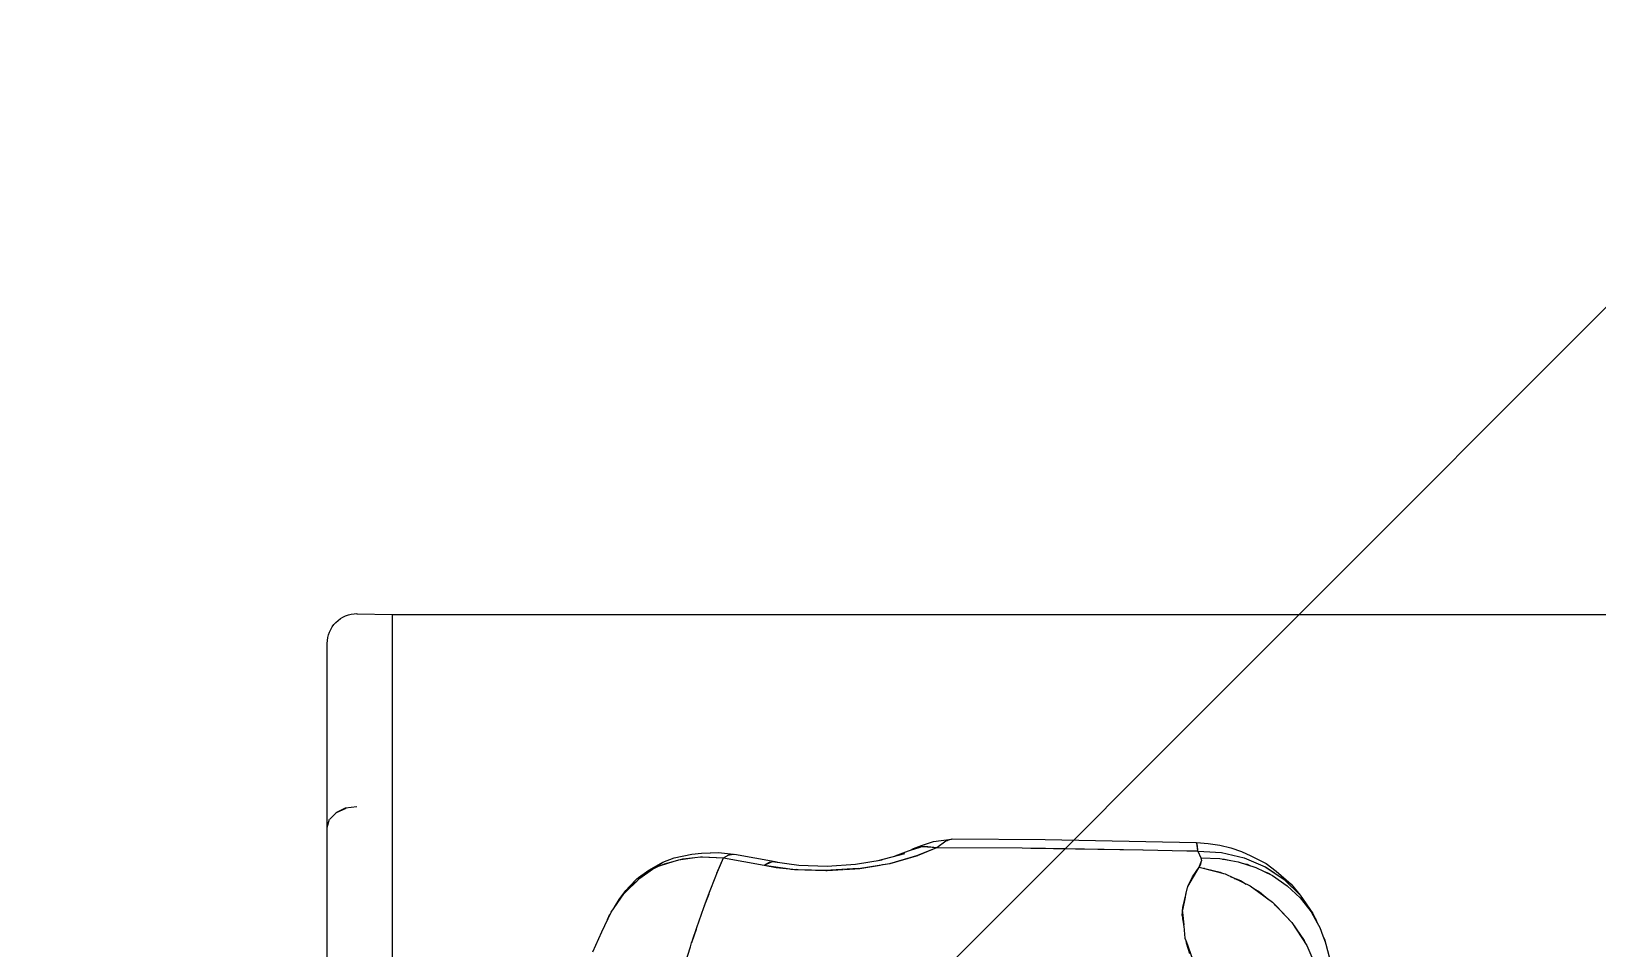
# Model space of a CAD drawing. Header units: millimetres. Extents: x 1084702 to 1166801, y 36632 to 124519.
# Drawn here: x 1102424.4 to 1102688, y 46054.4 to 46208.7 of the extents above; entities that cross this region are included whole.
import ezdxf

# ---------------------------------------------------------------- set-up
doc = ezdxf.new("R2010")
doc.units = ezdxf.units.MM
doc.header["$LTSCALE"] = 250
doc.layers.get('0').update_dxf_attribs({"color": 255})
doc.layers.add('%posline', color=240, linetype='Continuous')
doc.layers.add('%symbol', color=1, linetype='Continuous')
doc.styles.add('ROMANS', font='ROMANS.shx', dxfattribs={"height": 100})
doc.dimstyles.new('dott', dxfattribs={"dimscale": 100, "dimtxt": 150, "dimasz": 0.01, "dimexe": 0.5, "dimexo": 1, "dimgap": 1, "dimtad": 1, "dimdsep": 46, "dimtxsty": 'ROMANS', "dimcen": 1.5, "dimclrd": 1, "dimclre": 1, "dimclrt": 2, "dimazin": 2, "dimtfac": 1, "dimtmove": 2, "dimatfit": 3, "dimldrblk": 'DOT', "dimfxl": 1, "dimtvp": 100, "dimtolj": 1, "dimarcsym": 0})

# ---------------------------------------------------------------- blocks, each defined once
blk = doc.blocks.new('_Dot')
at = {"color": 0, "linetype": 'ByBlock', "lineweight": -2}
blk.add_line((-0.5, 0), (-1, 0), dxfattribs=at)
at = {"color": 0, "linetype": 'ByBlock', "const_width": 0.5}
blk.add_lwpolyline([(-0.25, 0, 1), (0.25, 0, 1)], format="xyb", close=True, dxfattribs=at)
blk = doc.blocks.new('GENERATOR-BORDE')
for p, q in [((-2367.21, -500.89), (-2367.21, -531.5)), ((-2356.21, -504.33), (-2356.21, -534.94)), ((-2356.21, -504.33), (-2356.21, -534.94)), ((-2307.4, -507.35), (-2306.11, -511.39)), ((-2202.34, -511.64), (-2200.58, -507.43)), ((-2199.13, -511.86), (-2198.33, -508.65)), ((-2322.51, -510.53), (-2321.03, -513.91)), ((-2306.11, -511.39), (-2305.89, -512.04)), ((-2222.69, -512.35), (-2221.62, -509.33)), ((-2222.65, -512.05), (-2222.09, -510.3)), ((-2321.03, -513.91), (-2319.45, -517.23)), ((-2305.89, -512.04), (-2305.83, -512.23)), ((-2305.83, -512.23), (-2305.74, -512.5)), ((-2305.81, -512.28), (-2305.1, -514.36)), ((-2305.74, -512.5), (-2304.99, -514.67)), ((-2223.06, -514.86), (-2222.88, -512.87)), ((-2222.88, -512.87), (-2222.73, -512.44)), ((-2222.71, -512.47), (-2222.65, -512.05)), ((-2204.9, -515.51), (-2202.34, -511.64)), ((-2204.9, -515.51), (-2202.8, -512.44)), ((-2203.21, -513.05), (-2203.18, -512.9)), ((-2203.2, -513.04), (-2203.17, -512.89)), ((-2202.8, -512.44), (-2202.56, -511.97)), ((-2200.16, -514.66), (-2199.65, -513.26)), ((-2199.65, -513.26), (-2199.35, -512.57)), ((-2199.64, -513.24), (-2199.28, -512.26)), ((-2199.35, -512.57), (-2199.28, -512.26)), ((-2199.28, -512.26), (-2199.13, -511.86)), ((-2320.04, -515.99), (-2319.84, -516.49)), ((-2319.84, -516.49), (-2319.66, -516.77)), ((-2304.99, -514.66), (-2303.83, -518.02)), ((-2223.31, -516.68), (-2223.04, -514.77)), ((-2223.27, -517.19), (-2223.08, -515.08)), ((-2223.2, -515.93), (-2223.17, -516.1)), ((-2223.18, -515.74), (-2223.15, -515.85)), ((-2208.13, -518.89), (-2204.9, -515.51)), ((-2207.44, -518.26), (-2204.9, -515.51)), ((-2204.11, -514.31), (-2204.11, -514.36)), ((-2201.62, -517.26), (-2200.6, -515.44)), ((-2201.35, -517.01), (-2200.84, -515.99)), ((-2201.18, -516.48), (-2200.84, -515.99)), ((-2201, -516.22), (-2200.88, -515.93)), ((-2201, -516.22), (-2200.88, -515.94)), ((-2200.84, -515.99), (-2200.6, -515.44)), ((-2200.6, -515.44), (-2200.16, -514.66)), ((-2319.45, -517.23), (-2317.3, -520.32)), ((-2318.87, -518.05), (-2318.08, -519.34)), ((-2303.83, -518.02), (-2303.72, -518.32)), ((-2303.72, -518.32), (-2303.61, -518.64)), ((-2303.71, -518.34), (-2302.96, -520.32)), ((-2303.61, -518.64), (-2302.86, -520.59)), ((-2223.31, -516.68), (-2223.27, -517.27)), ((-2223.29, -517.36), (-2223.28, -517.25)), ((-2223.29, -517.36), (-2223.27, -517.46)), ((-2223.26, -517.42), (-2223.22, -517.99)), ((-2223.25, -517.55), (-2222.79, -519.74)), ((-2223.22, -517.99), (-2222.64, -520.35)), ((-2211.91, -521.64), (-2208.13, -518.89)), ((-2207.85, -518.6), (-2207.44, -518.26)), ((-2203.48, -520.1), (-2201.35, -517.01)), ((-2203.47, -520.09), (-2201.35, -517.02)), ((-2203.46, -519.62), (-2201.62, -517.26)), ((-2203.29, -519.83), (-2202.9, -519.27)), ((-2203.19, -519.28), (-2202.96, -519.05)), ((-2202.96, -519.05), (-2202.54, -518.44)), ((-2202.9, -519.27), (-2201.35, -517.02)), ((-2201.35, -517.02), (-2201.35, -517.01)), ((-2318.08, -519.34), (-2316.94, -520.89)), ((-2318.08, -519.34), (-2317.63, -519.85)), ((-2317.3, -520.32), (-2314.59, -522.97)), ((-2316.94, -520.89), (-2316.33, -521.54)), ((-2316.94, -520.89), (-2315.12, -522.82)), ((-2316.65, -520.96), (-2315.86, -521.86)), ((-2316.33, -521.54), (-2315.12, -522.82)), ((-2316.33, -521.54), (-2316.33, -521.54)), ((-2315.86, -521.86), (-2315.12, -522.45)), ((-2302.86, -520.58), (-2301.84, -523.28)), ((-2222.7, -520.18), (-2222.45, -521.36)), ((-2222.45, -521.36), (-2222.37, -521.5)), ((-2222.37, -521.48), (-2222.32, -521.66)), ((-2222.36, -521.53), (-2220.46, -524.82)), ((-2222.32, -521.66), (-2221.58, -523.16)), ((-2216.08, -523.65), (-2211.91, -521.64)), ((-2211.3, -521.2), (-2210.34, -520.63)), ((-2210.59, -520.69), (-2210.24, -520.55)), ((-2210.57, -520.66), (-2210.23, -520.54)), ((-2210.34, -520.63), (-2208.89, -519.44)), ((-2209.72, -520.12), (-2209.72, -520.05)), ((-2209.72, -520.12), (-2209.72, -520.05)), ((-2208.16, -523.4), (-2205.65, -521.68)), ((-2207.5, -524.14), (-2204.97, -521.93)), ((-2206.17, -522.74), (-2203.48, -520.1)), ((-2206.16, -522.74), (-2203.48, -520.1)), ((-2205.65, -521.68), (-2203.46, -519.62)), ((-2204.97, -521.93), (-2203.48, -520.1)), ((-2203.48, -520.1), (-2203.48, -520.1)), ((-2315.12, -522.82), (-2314.89, -523)), ((-2314.89, -523), (-2313.03, -524.21)), ((-2314.87, -523.02), (-2314.85, -523.04)), ((-2314.85, -523.04), (-2313.07, -524.27)), ((-2314.85, -523.04), (-2314.65, -523.16)), ((-2314.59, -522.97), (-2312.45, -524.48)), ((-2313.68, -523.61), (-2313.22, -523.98)), ((-2313.22, -523.98), (-2312.45, -524.48)), ((-2313.07, -524.27), (-2310.76, -525.66)), ((-2313.03, -524.21), (-2312.45, -524.48)), ((-2312.45, -524.48), (-2310.76, -525.66)), ((-2312.45, -524.48), (-2312.45, -524.48)), ((-2312.45, -524.48), (-2311.46, -524.95)), ((-2312.45, -524.48), (-2310.76, -525.66)), ((-2301.84, -523.28), (-2301.65, -523.72)), ((-2301.65, -523.72), (-2301.54, -524.01)), ((-2301.63, -523.78), (-2300.54, -526.39)), ((-2301.54, -524.01), (-2300.54, -526.39)), ((-2301.49, -524.13), (-2301.48, -524.13)), ((-2293.69, -525.11), (-2289.34, -524.51)), ((-2291.67, -524.77), (-2288.29, -524.39)), ((-2289.22, -524.49), (-2288.57, -524.4)), ((-2288.57, -524.4), (-2283.32, -524.22)), ((-2283.31, -524.22), (-2283.08, -524.21)), ((-2283.08, -524.21), (-2280.41, -524.39)), ((-2280.18, -524.4), (-2277.58, -524.57)), ((-2277.83, -524.56), (-2272.61, -525.41)), ((-2277.58, -524.57), (-2274.15, -525.16)), ((-2221.58, -523.16), (-2220.46, -524.82)), ((-2220.7, -524.46), (-2220.69, -524.43)), ((-2220.7, -524.46), (-2220.69, -524.43)), ((-2220.46, -524.82), (-2216.08, -523.65)), ((-2220.46, -524.82), (-2216.94, -523.95)), ((-2216.94, -523.95), (-2216.45, -523.75)), ((-2215.24, -523.25), (-2213.54, -522.54)), ((-2214.56, -522.92), (-2214.35, -522.88)), ((-2213.54, -522.54), (-2212.58, -521.96)), ((-2210.92, -524.76), (-2208.16, -523.4)), ((-2209.54, -524.08), (-2208.83, -523.78)), ((-2209.34, -524.86), (-2206.17, -522.75)), ((-2209.33, -524.86), (-2206.17, -522.74)), ((-2209.21, -525.39), (-2207.5, -524.14)), ((-2208.83, -523.78), (-2208.55, -523.6)), ((-2206.17, -522.75), (-2206.17, -522.74)), ((-2311.46, -524.95), (-2311.12, -525.06)), ((-2311.12, -525.06), (-2310.44, -525.36)), ((-2311.11, -525.07), (-2309.01, -525.75)), ((-2310.76, -525.66), (-2308.81, -526.37)), ((-2310.44, -525.36), (-2308.98, -525.76)), ((-2308.99, -525.75), (-2308.07, -526.05)), ((-2308.81, -526.37), (-2305.87, -527.01)), ((-2308.07, -526.05), (-2307.73, -526.1)), ((-2307.74, -526.09), (-2307.36, -526.19)), ((-2307.72, -526.1), (-2305.38, -526.4)), ((-2307.36, -526.19), (-2305.34, -526.41)), ((-2305.87, -527.01), (-2304.25, -527.17)), ((-2305.35, -526.41), (-2304.4, -526.53)), ((-2304.4, -526.53), (-2304.22, -526.53)), ((-2304.25, -527.17), (-2302.72, -527.2)), ((-2304.25, -527.17), (-2301.36, -527.24)), ((-2304.22, -526.53), (-2300.54, -526.39)), ((-2304.22, -526.53), (-2304.04, -526.55)), ((-2304.04, -526.55), (-2300.54, -526.39)), ((-2302.72, -527.2), (-2301.36, -527.24)), ((-2301.36, -527.24), (-2298.82, -526.97)), ((-2300.54, -526.39), (-2293.69, -525.11)), ((-2300.54, -526.39), (-2293.69, -525.11)), ((-2300.54, -526.39), (-2299.61, -526.88)), ((-2299.61, -526.88), (-2299.51, -526.89)), ((-2299.51, -526.89), (-2299.42, -526.93)), ((-2299.51, -526.89), (-2299.18, -526.92)), ((-2299.42, -526.93), (-2299.18, -526.92)), ((-2299.18, -526.92), (-2298.7, -526.98)), ((-2298.7, -526.98), (-2291.85, -525.77)), ((-2293.69, -525.11), (-2291.67, -524.77)), ((-2293.69, -525.11), (-2292.76, -525.63)), ((-2293.69, -525.11), (-2292.3, -525.75)), ((-2292.76, -525.63), (-2292.45, -525.68)), ((-2292.3, -525.75), (-2287.86, -525.15)), ((-2292.13, -525.73), (-2291.85, -525.77)), ((-2291.85, -525.77), (-2291.4, -525.63)), ((-2290.15, -524.62), (-2290.12, -524.6)), ((-2287.86, -525.15), (-2283.07, -524.98)), ((-2283.07, -524.98), (-2278.29, -525.29)), ((-2278.29, -525.29), (-2273.85, -526.03)), ((-2274.48, -525.93), (-2270.02, -527.1)), ((-2273.75, -525.23), (-2272.47, -525.44)), ((-2272.61, -525.41), (-2272.55, -525.43)), ((-2272.54, -525.43), (-2267.61, -526.85)), ((-2272.47, -525.44), (-2268.03, -526.7)), ((-2271.63, -526.68), (-2269.39, -527.52)), ((-2268.03, -526.7), (-2267.84, -526.78)), ((-2267.81, -526.79), (-2264.65, -528.1)), ((-2267.61, -526.85), (-2264.65, -528.1)), ((-2220.7, -527.49), (-2220.19, -526.36)), ((-2220.7, -527.5), (-2220.19, -526.36)), ((-2220.56, -524.67), (-2220.55, -524.67)), ((-2220.56, -524.67), (-2220.55, -524.67)), ((-2220.46, -524.82), (-2220.08, -525.88)), ((-2220.46, -524.82), (-2220.17, -525.32)), ((-2220.19, -526.36), (-2220.08, -525.84)), ((-2220.19, -526.36), (-2220.08, -525.88)), ((-2220.19, -526.36), (-2217, -526.25)), ((-2220.17, -525.32), (-2220.08, -525.84)), ((-2219.67, -524.61), (-2219.58, -524.6)), ((-2219.66, -524.61), (-2219.57, -524.6)), ((-2217, -526.25), (-2213.89, -525.71)), ((-2216.72, -527.28), (-2212.9, -526.39)), ((-2216.72, -527.27), (-2212.9, -526.39)), ((-2216.56, -526.17), (-2216.21, -526.15)), ((-2216.21, -526.15), (-2215.45, -525.98)), ((-2213.89, -525.71), (-2210.92, -524.76)), ((-2213.36, -527.46), (-2211.78, -526.72)), ((-2213, -525.42), (-2212.39, -525.28)), ((-2212.9, -526.39), (-2209.35, -524.86)), ((-2212.9, -526.39), (-2212.9, -526.39)), ((-2212.89, -526.38), (-2209.34, -524.86)), ((-2212.39, -525.28), (-2211.81, -525.04)), ((-2211.78, -526.72), (-2211.21, -526.45)), ((-2211.21, -526.45), (-2209.21, -525.39)), ((-2209.35, -524.86), (-2209.34, -524.86)), ((-2269.39, -527.52), (-2269.03, -527.65)), ((-2269.03, -527.65), (-2267.6, -528.13)), ((-2269.03, -527.65), (-2268.54, -527.94)), ((-2268.54, -527.94), (-2267.2, -528.46)), ((-2268.54, -527.94), (-2267.6, -528.13)), ((-2267.6, -528.13), (-2267.14, -528.29)), ((-2267.2, -528.46), (-2265.19, -529.14)), ((-2267.14, -528.29), (-2266.93, -528.27)), ((-2266.93, -528.27), (-2264.67, -528.1)), ((-2266.93, -528.27), (-2266.66, -528.33)), ((-2266.66, -528.33), (-2264.65, -528.1)), ((-2265.19, -529.14), (-2262.17, -529.52)), ((-2264.66, -528.1), (-2264.65, -528.1)), ((-2264.65, -528.1), (-2250.25, -528.04)), ((-2264.65, -528.1), (-2264.57, -528.16)), ((-2264.65, -528.1), (-2263.11, -529.22)), ((-2263.11, -529.22), (-2262.81, -529.31)), ((-2263.09, -529.22), (-2263.06, -529.24)), ((-2263.06, -529.24), (-2262.8, -529.32)), ((-2262.8, -529.32), (-2262.06, -529.55)), ((-2262.06, -529.55), (-2246.41, -529.46)), ((-2250.25, -528.04), (-2248.77, -528.02)), ((-2248.8, -528.02), (-2246.33, -528)), ((-2248.75, -528.02), (-2230.06, -527.69)), ((-2246.41, -529.46), (-2220.97, -528.97)), ((-2246.33, -528), (-2229.88, -527.69)), ((-2229.92, -527.69), (-2222.54, -527.56)), ((-2222.54, -527.56), (-2220.76, -527.52)), ((-2220.97, -528.97), (-2220.85, -528.63)), ((-2220.95, -528.93), (-2218.98, -528.8)), ((-2220.95, -528.91), (-2220.91, -528.9)), ((-2220.91, -528.9), (-2220.87, -528.69)), ((-2220.85, -528.63), (-2220.84, -528.52)), ((-2220.84, -528.52), (-2220.76, -527.52)), ((-2220.84, -528.52), (-2220.83, -528.42)), ((-2220.83, -528.42), (-2220.76, -527.52)), ((-2220.76, -527.52), (-2220.7, -527.49)), ((-2220.76, -527.52), (-2220.7, -527.49)), ((-2220.7, -527.49), (-2216.72, -527.27)), ((-2220.7, -527.5), (-2220.68, -527.49)), ((-2220.64, -527.49), (-2216.73, -527.28)), ((-2218.98, -528.8), (-2217, -528.51)), ((-2217, -528.51), (-2215.12, -528.06)), ((-2216.73, -527.28), (-2216.72, -527.28)), ((-2215.12, -528.06), (-2213.36, -527.46)), ((-2367.21, -531.5), (-2367.21, -560.54)), ((-2367.21, -531.5), (-2366.83, -532.85)), ((-2365.74, -534), (-2364.12, -534.76)), ((-2364.12, -534.76), (-2362.21, -535.03)), ((-2356.21, -534.94), (-2356.21, -535.12)), ((-2356.21, -534.94), (-2356.21, -535.12)), ((-2356.21, -535.12), (-2356.21, -564.17)), ((-2356.21, -535.12), (-2356.21, -564.17)), ((-2367.21, -560.54), (-2367.21, -562.45)), ((-2356.21, -564.17), (-2356.21, -567.32)), ((-2356.21, -564.17), (-2356.21, -567.32)), ((-2362.21, -567.43), (-2356.21, -567.32)), ((-2362.21, -567.46), (-2362.21, -567.43)), ((-2356.21, -567.32), (-1860.18, -567.33))]:
    blk.add_line(p, q)
for points in [[(-2277.84, -524.56), (-2283.4, -524.26), (-2287.96, -524.37), (-2288.28, -524.39)], [(-2364.11, -534.68), (-2365.72, -533.95), (-2366.81, -532.85)]]:
    blk.add_lwpolyline(points)
blk.add_arc((-2362.21, -562.46), 5, 179.8483, 269.9841)
blk = doc.blocks.new('BL_1-deck_B4_2')
at = {"xscale": -1, "rotation": 180}
blk.add_blockref('GENERATOR-BORDE', (87078.4, 13794.84), dxfattribs=at)

msp = doc.modelspace()

# ---------------------------------------------------------------- hatches: boundary and pattern name
at = {"layer": '%symbol', "true_color": 0x939598}
h = msp.add_hatch(dxfattribs=at)
h.set_pattern_fill('ANSI31', color=252, scale=100)
h.paths.add_polyline_path([(1097892.6, 52632.31), (1097892.6, 43032.31), (1109392.6, 43032.31), (1109392.6, 52632.31)])

# ---------------------------------------------------------------- block references
msp.add_blockref('BL_1-deck_B4_2', (1017763.01, 31748.48))

# ---------------------------------------------------------------- leaders
at = {"layer": '%posline', "linetype": 'ByBlock'}
msp.add_leader([(1106280.81, 47363.31), (1101490.53, 42238.05)], dimstyle='dott', override={"dimasz": 2, "dimgap": 1, "dimtad": 0, "dimclrd": 256}, dxfattribs=at)

doc.saveas('drawing.dxf')
